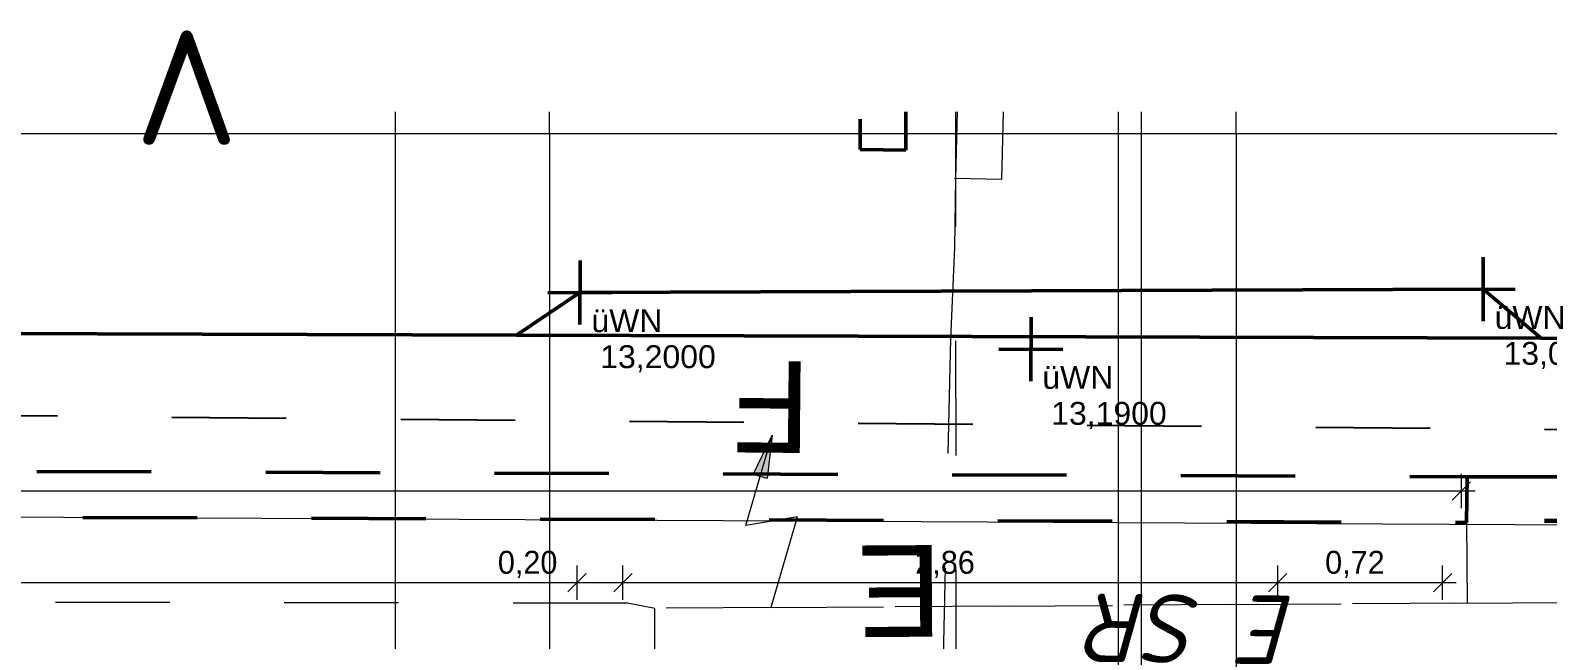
# Model space of a CAD drawing. Header units: metres. Extents: x -14 to 130, y -38 to 4.
# Drawn here: x 12.73 to 19.36, y 0.79 to 3.45 of the extents above; entities that cross this region are included whole.
import ezdxf

# ---------------------------------------------------------------- set-up
doc = ezdxf.new("R2010")
doc.units = ezdxf.units.M
doc.header["$MEASUREMENT"] = 0
doc.linetypes.add('Schnittlinie', pattern=[0.006, 0.003, -0.0015, 0, -0.0015])
doc.linetypes.add('Untersicht', pattern=[0.001, 0.0005, -0.0005])
for name, color, linetype in [('-1._KG PP_3_220 Bodenaufbau', 7, 'Continuous'), ('-1._KG PP_3_2E_G_AL', 7, 'Continuous'), ('-1._KG PP_3_851 Marker Schnitt', 7, 'Continuous'), ('-1._KG PP_3_910 Allgemein Lageplan Höhen', 7, 'Continuous'), ('-1._KG PP_3_950 Polierplan Bemaßung', 7, 'Continuous'), ('-1._KG PP_3_Bemaßen_Sperrmaß 2D', 7, 'Continuous'), ('-1._KG PP_3_Fernmeldewesen_Fernmeldekabel', 7, 'Continuous'), ('-1._KG PP_3_Fernmeldewesen_Fernmeldekabel_Signatur', 7, 'Continuous'), ('-1._KG PP_3_Gas_Gasleitung', 7, 'Continuous'), ('-1._KG PP_3_Gelände_Geländepunkt', 7, 'Continuous'), ('-1._KG PP_3_Kataster Benützungsabschnitte_Straßenverkehrsanlage', 7, 'Continuous'), ('-1._KG PP_3_Kataster Grenzpunkte_Grenzpunkt (GP) Hausecke_Kennzeichen', 7, 'Continuous'), ('-1._KG PP_3_Straßenverkehr_Randstein Unterkante', 7, 'Continuous'), ('-1._KG PP_3_Straßenverkehr_Situationslinie', 7, 'Continuous'), ('-1._KG PP_3_Strom_Beschriftung Strom', 7, 'Continuous'), ('-1._KG PP_3_Strom_Stromfreileitung', 7, 'Continuous'), ('-1._KG PP_3_Strom_Stromfreileitung_Signatur', 7, 'Continuous'), ('-1._KG PP_3_Strom_Stromkabel', 7, 'Continuous')]:
    doc.layers.add(name, color=color, linetype=linetype)
doc.styles.add('ERSTELLTER_STIL_1', font='arial.ttf')
doc.styles.add('ERSTELLTER_STIL_2', font='isocpeur.ttf')
doc.styles.add('ERSTELLTER_STIL_3', font='isocpeur.ttf')
doc.styles.add('ERSTELLTER_STIL_5', font='')
doc.styles.get('ERSTELLTER_STIL_5').set_extended_font_data('Eurostile')
doc.linetypes.add('GAS', pattern='A,0,[1,415_260415_PP_VA_1_2 -1 KG1.Shx,S=0.186508,R=0,X=0,Y=0],-26.5,0', length=26.5)

msp = doc.modelspace()

# ---------------------------------------------------------------- hatches: boundary and pattern name
at = {"layer": '-1._KG PP_3_Strom_Stromfreileitung_Signatur', "linetype": 'Continuous', "lineweight": 0, "ltscale": 1000, "true_color": 0xffb300}
msp.add_hatch(color=40, dxfattribs=at).paths.add_polyline_path([(15.9722, 1.6829), (15.8901, 1.5115), (15.9501, 1.4941)])

# ---------------------------------------------------------------- linework, layer by layer
at = {"layer": '-1._KG PP_3_2E_G_AL', "color": 7, "linetype": 'GAS', "lineweight": 18, "ltscale": 1000}
for p, q in [((16.7742, 2.8031), (16.7687, 2.5031)), ((16.7687, 2.5031), (16.7514, 2.1034))]:
    msp.add_line(p, q, dxfattribs=at)
at = {"layer": '-1._KG PP_3_851 Marker Schnitt', "color": 7, "linetype": 'Schnittlinie', "lineweight": 13, "ltscale": 1000}
for p, q in [((14.325, 3.0949), (14.325, -35.645)), ((17.4851, 3.0949), (17.4851, -35.645)), ((17.5851, 3.0949), (17.5851, -35.7384))]:
    msp.add_line(p, q, dxfattribs=at)
at = {"layer": '-1._KG PP_3_910 Allgemein Lageplan Höhen', "color": 7, "linetype": 'Continuous', "lineweight": 13, "ltscale": 1000}
for p, q in [((15.1323, 2.2559), (15.1323, 2.3559)), ((19.0799, 2.2703), (19.0799, 2.3703)), ((15.0823, 2.3059), (15.1823, 2.3059)), ((19.0299, 2.3203), (19.1299, 2.3203)), ((17.0532, 2.0584), (17.1532, 2.0584)), ((17.1032, 2.0084), (17.1032, 2.1084))]:
    msp.add_line(p, q, dxfattribs=at)
at = {"layer": '-1._KG PP_3_Bemaßen_Sperrmaß 2D', "color": 5, "linetype": 'GAS', "lineweight": 0, "ltscale": 1000}
for p, q in [((15, 3), (15, 3.0949)), ((18, 3), (18, 3.0949)), ((-1.25, 3), (21, 3)), ((15, 3), (15, -36)), ((18, 3), (18, -36))]:
    msp.add_line(p, q, dxfattribs=at)
for p in [(15, 3), (15, 3), (18, 3), (18, 3)]:
    msp.add_point(p, dxfattribs=at)
at = {"layer": '-1._KG PP_3_Fernmeldewesen_Fernmeldekabel', "color": 7, "linetype": 'Untersicht', "lineweight": 25, "ltscale": 1000}
msp.add_line((22.8486, 1.6771), (11.7245, 1.7754), dxfattribs=at)
at = {"layer": '-1._KG PP_3_Gas_Gasleitung', "color": 255, "linetype": 'Untersicht', "lineweight": 13, "ltscale": 1000}
for p, q in [((16.7739, 3.0949), (16.7755, -0.3975)), ((16.7816, 3.0949), (16.7742, 2.8031)), ((16.7514, 2.1034), (16.7029, 0.0039))]:
    msp.add_line(p, q, dxfattribs=at)
at = {"layer": '-1._KG PP_3_Gas_Gasleitung', "color": 255, "linetype": 'Untersicht', "lineweight": 13, "ltscale": 1000, "flags": 128}
msp.add_lwpolyline([(16.9817, 3.0949), (16.9741, 2.7994), (16.5742, 2.8067), (16.5816, 3.0949)], dxfattribs=at)
at = {"layer": '-1._KG PP_3_Gelände_Geländepunkt', "color": 7, "linetype": 'Continuous', "lineweight": 50, "ltscale": 1000}
for p, q in [((19.0806, 2.4603), (19.0793, 2.1803)), ((15.1329, 2.4459), (15.1317, 2.1659)), ((14.9923, 2.3066), (15.2723, 2.3053)), ((18.9399, 2.3209), (19.2199, 2.3196)), ((17.1038, 2.1984), (17.1026, 1.9184)), ((16.9632, 2.059), (17.2432, 2.0578))]:
    msp.add_line(p, q, dxfattribs=at)
at = {"layer": '-1._KG PP_3_Kataster Grenzpunkte_Grenzpunkt (GP) Hausecke_Kennzeichen', "color": 1, "linetype": 'Continuous', "lineweight": 13, "ltscale": 1000, "true_color": 0xfb0106}
for p, q in [((18.945, 1.3995), (19.025, 1.4795)), ((18.985, 1.3645), (18.985, 1.5145)), ((0, 1.4395), (18.985, 1.4395)), ((18.985, 1.4395), (19.045, 1.4395))]:
    msp.add_line(p, q, dxfattribs=at)
at = {"layer": '-1._KG PP_3_Kataster Grenzpunkte_Grenzpunkt (GP) Hausecke_Kennzeichen', "color": 76, "linetype": 'Continuous', "lineweight": 13, "ltscale": 1000, "true_color": 0x3f7f02}
for p, q in [((15.16, 1.0795), (15.08, 0.9995)), ((15.12, 0.9645), (15.12, 1.1145)), ((15.36, 1.0795), (15.28, 0.9995)), ((15.32, 0.9645), (15.32, 1.1145)), ((18.2224, 1.0795), (18.1424, 0.9995)), ((18.1824, 0.9645), (18.1824, 1.1145)), ((18.8624, 0.9995), (18.9424, 1.0795)), ((18.9024, 0.9645), (18.9024, 1.1145)), ((0.8029, 1.0395), (15.12, 1.0395)), ((15.12, 1.0395), (15.32, 1.0395)), ((15.32, 1.0395), (18.1824, 1.0395)), ((18.1824, 1.0395), (18.9024, 1.0395)), ((18.9024, 1.0395), (18.9624, 1.0395))]:
    msp.add_line(p, q, dxfattribs=at)
at = {"layer": '-1._KG PP_3_Straßenverkehr_Randstein Unterkante', "color": 7, "linetype": 'Continuous', "lineweight": 50, "ltscale": 1000}
for p, q in [((9.4811, 2.1376), (14.8552, 2.1205)), ((14.8552, 2.1205), (19.3328, 2.1063)), ((19.3328, 2.1063), (22.8486, 2.0951))]:
    msp.add_line(p, q, dxfattribs=at)
at = {"layer": '-1._KG PP_3_Straßenverkehr_Situationslinie', "color": 7, "linetype": 'Continuous', "lineweight": 50, "ltscale": 1000}
for p, q in [((14.8552, 2.1205), (15.1323, 2.3059)), ((15.1323, 2.3059), (19.0799, 2.3203)), ((19.0799, 2.3203), (19.3328, 2.1063))]:
    msp.add_line(p, q, dxfattribs=at)
at = {"layer": '-1._KG PP_3_Strom_Stromfreileitung', "color": 40, "linetype": 'Continuous', "lineweight": 0, "ltscale": 1000, "true_color": 0xffb300}
msp.add_line((22.8486, 1.2735), (-3.9335, 1.4075), dxfattribs=at)
at = {"layer": '-1._KG PP_3_Strom_Stromfreileitung_Signatur', "color": 40, "linetype": 'Continuous', "lineweight": 0, "ltscale": 1000, "true_color": 0xffb300}
for p, q in [((15.8578, 1.2888), (15.9722, 1.6829)), ((15.8901, 1.5115), (15.9722, 1.6829)), ((15.9722, 1.6829), (15.9501, 1.4941)), ((15.9501, 1.4941), (15.8901, 1.5115)), ((16.083, 1.327), (15.8578, 1.2888)), ((15.9685, 0.9329), (16.083, 1.327))]:
    msp.add_line(p, q, dxfattribs=at)
at = {"layer": '-1._KG PP_3_Strom_Stromkabel', "color": 7, "linetype": 'Untersicht', "lineweight": 13, "ltscale": 1000}
for p, q in [((22.8486, 1.2989), (19.007, 1.3019)), ((19.007, 1.3019), (19.0094, 0.9503)), ((15.34, 0.9491), (-0.0472, 0.971)), ((15.4596, 0.9269), (15.34, 0.9491)), ((19.0094, 0.9503), (15.4596, 0.9269))]:
    msp.add_line(p, q, dxfattribs=at)
at = {"layer": '-1._KG PP_3_Strom_Stromkabel', "color": 7, "linetype": 'Untersicht', "lineweight": 50, "ltscale": 1000, "flags": 128}
for points in [[(16.5564, 3.0949), (16.5564, 2.9271), (16.3565, 2.9308), (16.3564, 3.0949)], [(22.8486, 1.3065), (19.0072, 1.3119), (19.0107, 1.5019), (22.8486, 1.4988)]]:
    msp.add_lwpolyline(points, dxfattribs=at)
msp.add_lwpolyline([(-0.0449, 1.3711), (-0.0412, 1.571), (19.0107, 1.5019), (19.007, 1.3019)], close=True, dxfattribs=at)
at = {"layer": '-1._KG PP_3_Strom_Stromkabel', "color": 7, "linetype": 'Untersicht', "lineweight": 13, "ltscale": 1000, "flags": 128}
msp.add_lwpolyline([(15.4604, 0.4268), (15.4596, 0.9269), (19.4707, 0.9534), (19.4716, 0.4533)], close=True, dxfattribs=at)

# ---------------------------------------------------------------- texts
at = {"layer": '-1._KG PP_3_220 Bodenaufbau', "color": 7, "linetype": 'Continuous', "lineweight": 13, "insert": (16.7164, 1.0037), "char_height": 0.4, "attachment_point": 4, "rotation": 180.37853, "style": 'ERSTELLTER_STIL_1'}
msp.add_mtext('\\A1;{\\pql;\\fArial|b0|i0|c0|p0;\\W1.000000;E}', dxfattribs=at)
at = {"layer": '-1._KG PP_3_910 Allgemein Lageplan Höhen', "color": 7, "linetype": 'Continuous', "lineweight": 13, "char_height": 0.1, "attachment_point": 1, "style": 'ERSTELLTER_STIL_1'}
for s, insert in [('\\A1;{\\pql;\\fArial|b0|i0|c0|p0;\\W1.000000;üWN}', (15.1823, 2.2331)), ('\\A1;{\\pql;\\fArial|b0|i0|c0|p0;\\W1.000000;üWN}', (19.1299, 2.2474)), ('\\A1;{\\pql;\\fArial|b0|i0|c0|p0;\\W1.000000; 13,2000}', (15.1823, 2.0759)), ('\\A1;{\\pql;\\fArial|b0|i0|c0|p0;\\W1.000000; 13,0300}', (19.1299, 2.0903)), ('\\A1;{\\pql;\\fArial|b0|i0|c0|p0;\\W1.000000;üWN}', (17.1532, 1.9855)), ('\\A1;{\\pql;\\fArial|b0|i0|c0|p0;\\W1.000000; 13,1900}', (17.1532, 1.8284))]:
    msp.add_mtext(s, dxfattribs=dict(at, insert=insert))
at = {"layer": '-1._KG PP_3_950 Polierplan Bemaßung', "color": 76, "linetype": 'Continuous', "lineweight": 13, "true_color": 0x3f7f02, "char_height": 0.1, "width": 0.306373, "attachment_point": 7, "style": 'ERSTELLTER_STIL_5'}
for s, insert in [('\\A1;{\\pql;\\fEurostile|b0|i0|c0|p0;\\W1.000000;0,20}', (14.7736, 1.0595)), ('\\A1;{\\pql;\\fEurostile|b0|i0|c0|p0;\\W1.000000;2,86}', (16.598, 1.0595)), ('\\A1;{\\pql;\\fEurostile|b0|i0|c0|p0;\\W1.000000;0,72}', (18.3892, 1.0595))]:
    msp.add_mtext(s, dxfattribs=dict(at, insert=insert))
at = {"layer": '-1._KG PP_3_Fernmeldewesen_Fernmeldekabel_Signatur', "color": 7, "linetype": 'Continuous', "lineweight": 25, "insert": (16.1408, 1.805), "char_height": 0.4, "attachment_point": 4, "rotation": 179.49344, "style": 'ERSTELLTER_STIL_1'}
msp.add_mtext('\\A1;{\\pql;\\fArial|b0|i0|c0|p0;\\W1.000000;F}', dxfattribs=at)
at = {"layer": '-1._KG PP_3_Kataster Benützungsabschnitte_Straßenverkehrsanlage', "color": 254, "linetype": 'Continuous', "lineweight": 13, "true_color": 0xe9e9e9, "insert": (13.6405, 3.4493), "char_height": 0.5, "attachment_point": 7, "rotation": 179.74028, "style": 'ERSTELLTER_STIL_3'}
msp.add_mtext('\\A1;{\\pql;\\fISOCPEUR|b0|i0|c0|p0;\\W1.000000;V}', dxfattribs=at)
at = {"layer": '-1._KG PP_3_Strom_Beschriftung Strom', "color": 7, "linetype": 'Continuous', "lineweight": 13, "insert": (18.2696, 0.9834), "char_height": 0.3, "attachment_point": 7, "rotation": 179.43873, "style": 'ERSTELLTER_STIL_2'}
msp.add_mtext('\\A1;{\\pql;\\fISOCPEUR|b0|i1|c0|p0;\\W1.000000;E SR}', dxfattribs=at)

doc.saveas('drawing.dxf')
